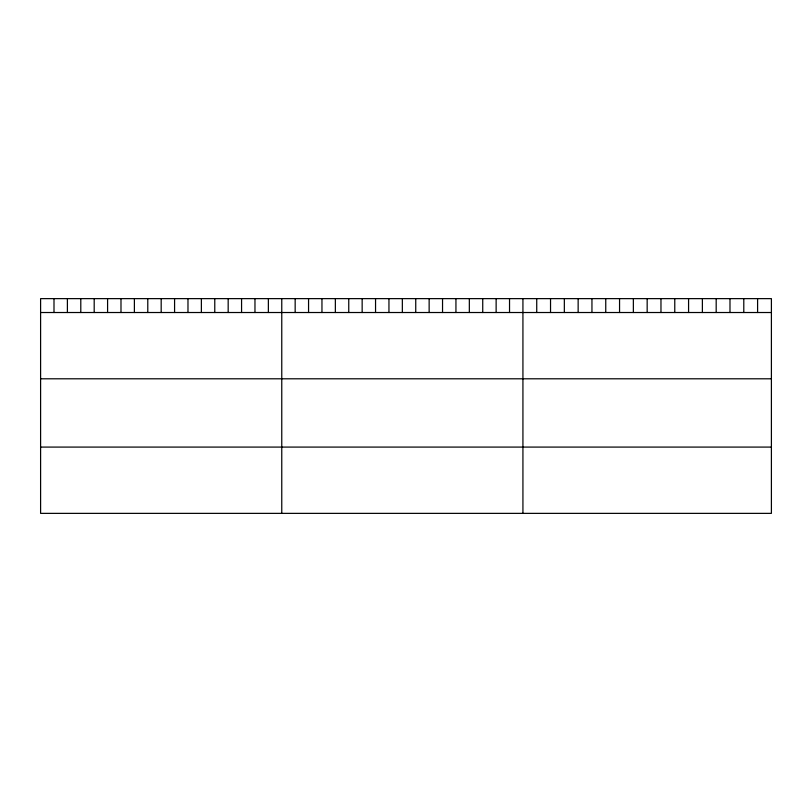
<?xml version="1.0" encoding="UTF-8"?>
<svg xmlns="http://www.w3.org/2000/svg" width="812" height="812" viewBox="0 0 812 812"><rect width="100%" height="100%" fill="white"/><g stroke="black" fill="none" stroke-linecap="round" stroke-linejoin="round"><path stroke-width="1.22" d="M771.4 312.518L771.4 513.367L40.6 513.367L40.6 298.633L771.4 298.633L771.4 312.518L40.6 312.518M40.6 378.798L771.4 378.798M40.6 447.087L771.4 447.087M757.596 298.633L757.596 312.518M743.792 298.633L743.792 312.518M729.988 298.633L729.988 312.518M716.184 298.633L716.184 312.518M702.38 298.633L702.38 312.518M688.576 298.633L688.576 312.518M674.772 298.633L674.772 312.518M660.968 298.633L660.968 312.518M647.164 298.633L647.164 312.518M633.36 298.633L633.36 312.518M619.556 298.633L619.556 312.518M605.752 298.633L605.752 312.518M591.948 298.633L591.948 312.518M578.144 298.633L578.144 312.518M564.34 298.633L564.34 312.518M550.536 298.633L550.536 312.518M536.732 298.633L536.732 312.518M522.928 298.633L522.928 513.367M509.53 298.633L509.53 312.518M496.132 298.633L496.132 312.518M482.734 298.633L482.734 312.518M469.336 298.633L469.336 312.518M455.938 298.633L455.938 312.518M442.54 298.633L442.54 312.518M429.142 298.633L429.142 312.518M415.744 298.633L415.744 312.518M402.346 298.633L402.346 312.518M388.948 298.633L388.948 312.518M375.55 298.633L375.55 312.518M362.152 298.633L362.152 312.518M348.754 298.633L348.754 312.518M335.356 298.633L335.356 312.518M321.958 298.633L321.958 312.518M308.56 298.633L308.56 312.518M295.162 298.633L295.162 312.518M281.764 298.633L281.764 513.367M268.366 298.633L268.366 312.518M254.968 298.633L254.968 312.518M241.57 298.633L241.57 312.518M228.172 298.633L228.172 312.518M214.774 298.633L214.774 312.518M201.376 298.633L201.376 312.518M187.978 298.633L187.978 312.518M174.58 298.633L174.58 312.518M161.182 298.633L161.182 312.518M147.784 298.633L147.784 312.518M134.386 298.633L134.386 312.518M120.988 298.633L120.988 312.518M107.59 298.633L107.59 312.518M94.192 298.633L94.192 312.518M80.794 298.633L80.794 312.518M67.396 298.633L67.396 312.518M53.998 298.633L53.998 312.518"/></g></svg>
